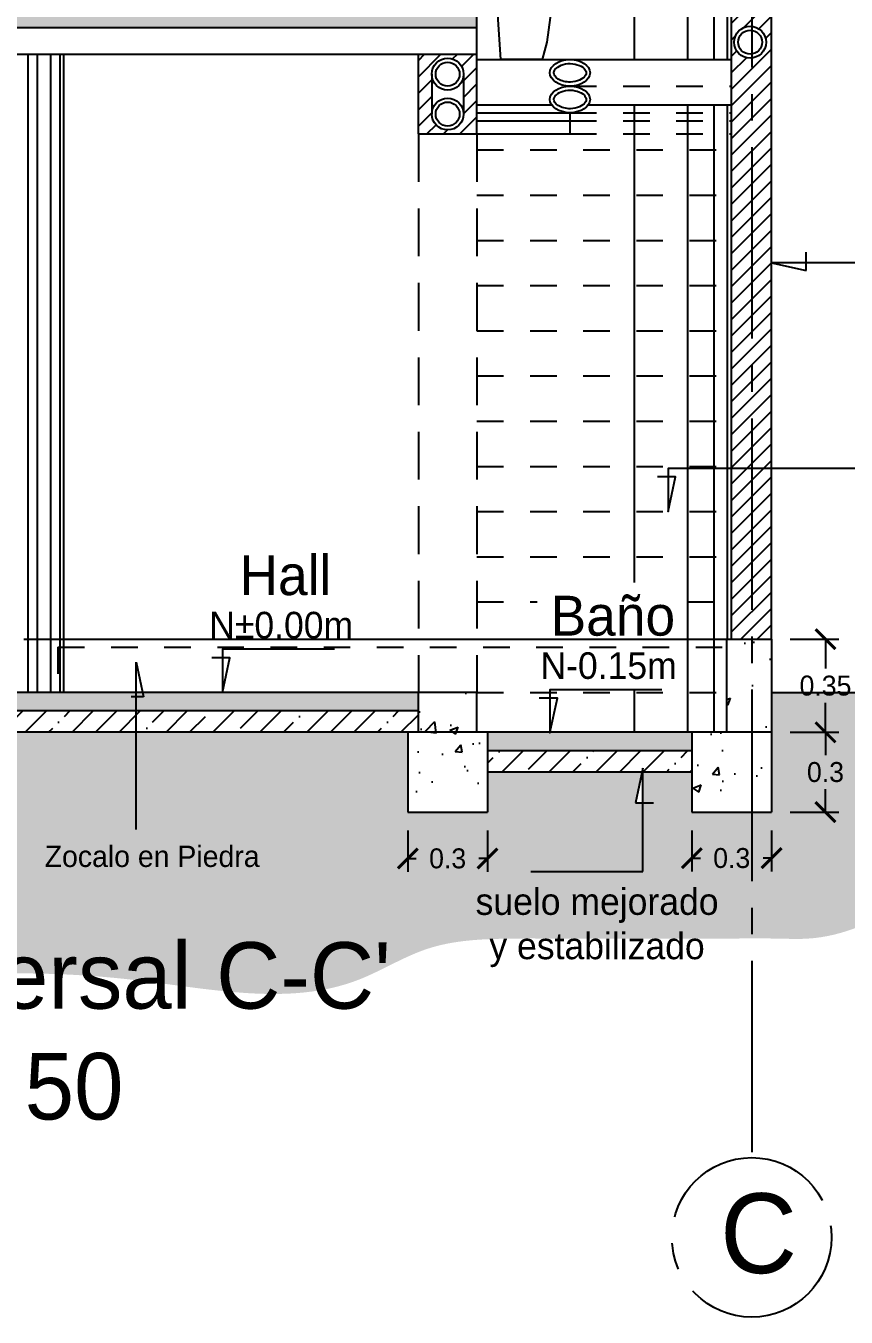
# Model space of a CAD drawing. Extents: x 132.5 to 215, y 54.5 to 129.7.
# Drawn here: x 206.257 to 209.345, y 118.417 to 123.273 of the extents above; entities that cross this region are included whole.
import ezdxf

# ---------------------------------------------------------------- set-up
doc = ezdxf.new("R2010")
doc.units = 0
doc.header["$LTSCALE"] = 0.06
doc.header["$MEASUREMENT"] = 0
doc.header["$PDMODE"] = 34
doc.header["$PDSIZE"] = -5
doc.linetypes.add('ACAD_ISO02W100', pattern=[15, 12, -3])
doc.linetypes.add('ACAD_ISO04W100', pattern=[30.5, 24, -3, 0.5, -3])
doc.layers.get('0').update_dxf_attribs({"linetype": 'CONTINUOUS'})
doc.layers.get('DEFPOINTS').update_dxf_attribs({"linetype": 'CONTINUOUS'})
for name, color, linetype in [('COTAS', 7, 'CONTINUOUS'), ('EJES', 1, 'ACAD_ISO04W100'), ('L005', 46, 'CONTINUOUS'), ('L01', 21, 'CONTINUOUS'), ('L02', 2, 'CONTINUOUS'), ('L025', 4, 'CONTINUOUS'), ('L03', 6, 'CONTINUOUS'), ('L05', 3, 'CONTINUOUS'), ('L07', 20, 'CONTINUOUS'), ('PROY', 9, 'ACAD_ISO02W100')]:
    doc.layers.add(name, color=color, linetype=linetype)
doc.styles.add('STYLE3', font='stylu.ttf')
doc.dimstyles.new('ISO-25', dxfattribs={"dimtxt": 0.075, "dimasz": 0.075, "dimexe": 0.05, "dimexo": 0.07, "dimgap": 0.025, "dimtad": 0, "dimtih": 1, "dimtoh": 1, "dimdsep": 46, "dimtxsty": 'STYLE3', "dimblk1": 'ARCHTICK', "dimblk2": 'ARCHTICK', "dimsah": 1, "dimcen": 1, "dimadec": 0, "dimazin": 0, "dimtfac": 1, "dimtmove": 1, "dimatfit": 3, "dimldrblk": 'ARCHTICK', "dimfxl": 1, "dimtolj": 1, "dimtzin": 0, "dimarcsym": 0})
pattern_1 = [(37.5, (0, 0), (-0.002834701, 0.08670707), [0, -0.0684, 0, -0.0765, 0, -0.073125]), (7.5, (0, 0), (0.07963995, 0.126996573), [0, -0.0369, 0, -0.06165, 0, -0.023625]), (327.5, (-0.05535, 0), (0.140136384, 0.000254657), [0, -0.0225, 0, -0.081, 0, -0.10575]), (317.5, (-0.05535, 0), (0.1352757, 0.0394954), [0, -0.01125, 0, -0.0531, 0, -0.06075])]
pattern_2 = [(50, (-48.35002, 60.03698), (0.32276708, -0.02823846), [0.03375, -0.37125]), (355, (-48.35002, 60.03698), (-0.0624381, 0.33848646), [0.027, -0.297]), (100.4514, (-48.32312, 60.03463), (0.26032922, 0.3102478), [0.0286831, -0.31551395]), (46.1842, (-48.35, 60.127), (0.4802585, -0.07448356), [0.050625, -0.556875]), (96.6356, (-48.31, 60.12077), (0.4205982, 0.43835304), [0.0430246, -0.47327085]), (351.1842, (-48.35, 60.127), (0.4205979, 0.4383534), [0.0405, -0.4455]), (21, (-48.30502, 60.10448), (0.26860817, -0.1811785), [0.03375, -0.37125]), (326, (-48.30502, 60.10448), (0.1094919, 0.3263175), [0.027, -0.297]), (71.4514, (-48.28263, 60.08938), (0.3781002, 0.14513872), [0.0286831, -0.31551395]), (37.5, (-48.35002, 60.03698), (0.005471935, 0.149802234), [0, -0.2934, 0, -0.3015, 0, -0.298125]), (7.5, (-48.35002, 60.03698), (0.11838129, 0.17748527), [0, -0.1719, 0, -0.28665, 0, -0.113625]), (327.5, (-48.45037, 60.03698), (0.240220096, -0.01014969), [0, -0.1125, 0, -0.351, 0, -0.46575]), (317.5, (-48.49537, 60.03698), (0.26243378, 0.04504724), [0, -0.14625, 0, -0.2331, 0, -0.33075])]

# ---------------------------------------------------------------- blocks, each defined once
blk = doc.blocks.new('_ARCHTICK')
at = {"color": 0, "linetype": 'ByBlock', "const_width": 0.15}
blk.add_lwpolyline([(-0.5, -0.5), (0.5, 0.5)], dxfattribs=at)
blk = doc.blocks.new('*D87')
at = {"color": 0, "linetype": 'ByBlock'}
for p, q in [((209.8605, 122.6286), (210.8231, 122.6286)), ((210.7731, 122.6286), (210.7731, 120.148)), ((210.7731, 117.5386), (210.7731, 120.0192)), ((209.8605, 117.5386), (210.8231, 117.5386))]:
    blk.add_line(p, q, dxfattribs=at)
at = {"layer": 'DEFPOINTS', "color": 0, "linetype": 'ByBlock'}
for p in [(209.7905, 122.6286), (210.7731, 122.6286), (209.7905, 117.5386)]:
    blk.add_point(p, dxfattribs=at)
at = {"color": 0, "linetype": 'ByBlock', "xscale": 0.075, "yscale": 0.075, "zscale": 0.075}
for p, rotation in [((210.7731, 122.6286), 90), ((210.7731, 117.5386), 270)]:
    blk.add_blockref('_ARCHTICK', p, dxfattribs=dict(at, rotation=rotation))
at = {"color": 0, "linetype": 'ByBlock', "insert": (210.7731, 120.0836), "char_height": 0.075, "attachment_point": 5, "style": 'STYLE3'}
blk.add_mtext('\\A1;5.09', dxfattribs=at)
blk = doc.blocks.new('*D86')
at = {"color": 0, "linetype": 'ByBlock'}
for p, q in [((209.8605, 117.7386), (210.0434, 117.7386)), ((209.9934, 117.7386), (209.9934, 117.628)), ((209.9934, 117.3886), (209.9934, 117.4992))]:
    blk.add_line(p, q, dxfattribs=at)
at = {"layer": 'DEFPOINTS', "color": 0, "linetype": 'ByBlock'}
for p in [(209.7905, 117.7386), (209.9934, 117.7386), (209.7905, 117.3886)]:
    blk.add_point(p, dxfattribs=at)
at = {"color": 0, "linetype": 'ByBlock', "xscale": 0.075, "yscale": 0.075, "zscale": 0.075}
for p, rotation in [((209.9934, 117.7386), 90), ((209.9934, 117.3886), 270)]:
    blk.add_blockref('_ARCHTICK', p, dxfattribs=dict(at, rotation=rotation))
at = {"color": 0, "linetype": 'ByBlock', "insert": (209.9934, 117.5636), "char_height": 0.075, "attachment_point": 5, "style": 'STYLE3'}
blk.add_mtext('\\A1;0.35', dxfattribs=at)
blk = doc.blocks.new('*D85')
at = {"color": 0, "linetype": 'ByBlock'}
for p, q in [((209.8605, 117.3886), (210.0434, 117.3886)), ((209.9934, 117.3886), (209.9934, 117.3027)), ((209.9934, 117.0886), (209.9934, 117.1745)), ((209.8605, 117.0886), (210.0434, 117.0886))]:
    blk.add_line(p, q, dxfattribs=at)
at = {"layer": 'DEFPOINTS', "color": 0, "linetype": 'ByBlock'}
for p in [(209.7905, 117.3886), (209.9934, 117.3886), (209.7905, 117.0886)]:
    blk.add_point(p, dxfattribs=at)
at = {"color": 0, "linetype": 'ByBlock', "xscale": 0.075, "yscale": 0.075, "zscale": 0.075}
for p, rotation in [((209.9934, 117.3886), 90), ((209.9934, 117.0886), 270)]:
    blk.add_blockref('_ARCHTICK', p, dxfattribs=dict(at, rotation=rotation))
at = {"color": 0, "linetype": 'ByBlock', "insert": (209.9934, 117.2386), "char_height": 0.075, "attachment_point": 5, "style": 'STYLE3'}
blk.add_mtext('\\A1;0.3', dxfattribs=at)
blk = doc.blocks.new('*D84')
at = {"color": 0, "linetype": 'ByBlock'}
for p, q in [((209.4905, 117.0186), (209.4905, 116.8652)), ((209.7905, 117.0186), (209.7905, 116.8652)), ((209.4905, 116.9152), (209.5226, 116.9152)), ((209.7905, 116.9152), (209.7584, 116.9152))]:
    blk.add_line(p, q, dxfattribs=at)
at = {"layer": 'DEFPOINTS', "color": 0, "linetype": 'ByBlock'}
for p in [(209.4905, 117.0886), (209.7905, 117.0886), (209.7905, 116.9152)]:
    blk.add_point(p, dxfattribs=at)
at = {"color": 0, "linetype": 'ByBlock', "xscale": 0.075, "yscale": 0.075, "zscale": 0.075, "rotation": 180}
blk.add_blockref('_ARCHTICK', (209.4905, 116.9152), dxfattribs=at)
at = {"color": 0, "linetype": 'ByBlock', "xscale": 0.075, "yscale": 0.075, "zscale": 0.075}
blk.add_blockref('_ARCHTICK', (209.7905, 116.9152), dxfattribs=at)
at = {"color": 0, "linetype": 'ByBlock', "insert": (209.6405, 116.9152), "char_height": 0.075, "attachment_point": 5, "style": 'STYLE3'}
blk.add_mtext('\\A1;0.3', dxfattribs=at)
blk = doc.blocks.new('*D83')
at = {"color": 0, "linetype": 'ByBlock'}
for p, q in [((208.4215, 117.0186), (208.4215, 116.8639)), ((208.7215, 117.0186), (208.7215, 116.8639)), ((208.4215, 116.9139), (208.4536, 116.9139)), ((208.7215, 116.9139), (208.6894, 116.9139))]:
    blk.add_line(p, q, dxfattribs=at)
at = {"layer": 'DEFPOINTS', "color": 0, "linetype": 'ByBlock'}
for p in [(208.4215, 117.0886), (208.7215, 117.0886), (208.7215, 116.9139)]:
    blk.add_point(p, dxfattribs=at)
at = {"color": 0, "linetype": 'ByBlock', "xscale": 0.075, "yscale": 0.075, "zscale": 0.075, "rotation": 180}
blk.add_blockref('_ARCHTICK', (208.4215, 116.9139), dxfattribs=at)
at = {"color": 0, "linetype": 'ByBlock', "xscale": 0.075, "yscale": 0.075, "zscale": 0.075}
blk.add_blockref('_ARCHTICK', (208.7215, 116.9139), dxfattribs=at)
at = {"color": 0, "linetype": 'ByBlock', "insert": (208.5715, 116.9139), "char_height": 0.075, "attachment_point": 5, "style": 'STYLE3'}
blk.add_mtext('\\A1;0.3', dxfattribs=at)
blk = doc.blocks.new('TUTOR81')
blk.add_lwpolyline([(0, 0), (-0.0463, 0.697), (-0.0914, 0.7349), (-0.1366, 0.8006), (-0.1804, 0.9499), (-0.1804, 1.1132), (-0.1626, 1.2885), (-0.1366, 1.3781), (-0.0736, 1.4378), (-0.0107, 1.4578), (0.0208, 1.4836), (-0.0066, 1.5095), (-0.0244, 1.7047), (0.0742, 1.6908), (0.1412, 1.7107), (0.1508, 1.5215), (0.1317, 1.4757), (0.1412, 1.4438), (0.248, 1.4119), (0.2713, 1.1391), (0.3246, 0.7747), (0.2658, 0.7289), (0.2302, 0.7149), (0.2302, 0.5536), (0.2083, 0.3266), (0.1727, 0.0657), (0.1549, 0)], close=True)

msp = doc.modelspace()

# ---------------------------------------------------------------- hatches: boundary and pattern name
at = {"layer": 'L005'}
h = msp.add_hatch(dxfattribs=at)
h.set_pattern_fill('ANSI31,_O', color=256, scale=0.35)
h.set_pattern_definition([(45, (0, 0), (-0.030935922, 0.030935922), [])])
h.paths.add_polyline_path([(209.0638, 125.8064), (208.9134, 125.8064), (208.9134, 125.5564), (208.3947, 125.5564), (208.5623, 125.3361, 0.234285), (208.6021, 125.3164), (208.8634, 125.3164, -0.414214), (208.9134, 125.2664), (208.9134, 120.9664), (209.0638, 120.9664)])
h.paths.add_polyline_path([(209.043, 123.2114, -1), (208.923, 123.2114, -1)], flags=16)
h.paths.add_polyline_path([(209.028, 123.2114, -1.000001), (208.938, 123.2114, -1.000001)], flags=0)
h.paths.add_polyline_path([(208.9391, 125.3764, -1), (209.0391, 125.3764, -1)], flags=16)
h.paths.add_polyline_path([(208.9541, 125.3764, -1), (209.0241, 125.3764, -1)], flags=0)
h.paths.add_polyline_path([(208.603, 125.3764, -1), (208.703, 125.3764, -1)], flags=16)
h.paths.add_polyline_path([(208.618, 125.3764, -1), (208.688, 125.3764, -1)], flags=0)
h.paths.add_polyline_path([(208.9391, 125.4964, -1), (209.0391, 125.4964, -1)], flags=16)
h.paths.add_polyline_path([(208.9541, 125.4964, -1), (209.0241, 125.4964, -1)], flags=0)
h.paths.add_polyline_path([(208.603, 125.4964, -1), (208.703, 125.4964, -1)], flags=16)
h.paths.add_polyline_path([(208.618, 125.4964, -1), (208.688, 125.4964, -1)], flags=0)
h = msp.add_hatch(dxfattribs=at)
h.set_pattern_fill('ANSI31,_O', color=256, scale=0.35)
h.set_pattern_definition([(45, (-48.350017, 60.03698), (-0.030935922, 0.030935922), [])])
h.paths.add_polyline_path([(207.9551, 123.1664), (207.7345, 123.1664), (207.7345, 122.8664), (207.9551, 122.8664)])
h.paths.add_polyline_path([(207.9048, 122.9414, -1), (207.7848, 122.9414), (207.7848, 123.0914, -1), (207.9048, 123.0914)], flags=16)
h.paths.add_polyline_path([(207.7998, 123.0914, -1.000001), (207.8898, 123.0914, -1.000001)], flags=0)
h.paths.add_polyline_path([(207.8898, 122.9414, -1), (207.7998, 122.9414, -1)], flags=0)
at = {"layer": 'L01'}
h = msp.add_hatch(dxfattribs=at)
h.set_pattern_fill('EARTH,_O', color=256, scale=0.78, angle=45)
h.set_pattern_definition([(45, (0, 0), (3e-17, 0.27577164), [0.195, -0.195]), (45, (-0.0517, 0.0517), (3e-17, 0.27577164), [0.195, -0.195]), (45, (-0.10341, 0.10341), (3e-17, 0.27577164), [0.195, -0.195]), (135, (-0.10341, 0.13789), (-0.27577164, 3e-17), [0.195, -0.195]), (135, (-0.0517, 0.1896), (-0.27577164, 3e-17), [0.195, -0.195]), (135, (1e-17, 0.2413), (-0.27577164, 3e-17), [0.195, -0.195])])
edge = h.paths.add_edge_path()
edge.add_line((208.5794, 120.3514), (208.5513, 120.3514))
edge.add_line((208.5513, 120.3514), (208.5761, 120.4664))
edge.add_line((208.5761, 120.4664), (207.9948, 120.4664))
edge.add_line((207.9948, 120.4664), (207.9948, 120.3164))
edge.add_line((207.9948, 120.3164), (207.6948, 120.3164))
edge.add_line((207.6948, 120.3164), (207.6948, 120.6164))
edge.add_line((207.6948, 120.6164), (205.4748, 120.6164))
edge.add_line((205.4748, 120.6164), (205.4748, 120.4664))
edge.add_line((205.4748, 120.4664), (205.1748, 120.4664))
edge.add_line((205.1748, 120.4664), (205.1748, 120.6164))
edge.add_line((205.1748, 120.6164), (204.7579, 120.6164))
edge.add_line((204.7579, 120.6164), (204.7579, 120.5014))
edge.add_line((204.7579, 120.5014), (204.7297, 120.5014))
edge.add_line((204.7297, 120.5014), (204.7545, 120.6164))
edge.add_line((204.7545, 120.6164), (203.7933, 120.6164))
edge.add_line((203.7933, 120.6164), (203.7933, 120.6128))
edge.add_line((203.7933, 120.6128), (203.7652, 120.6128))
edge.add_line((203.7652, 120.6128), (203.7659, 120.6164))
edge.add_line((203.7659, 120.6164), (202.8135, 120.6164))
edge.add_line((202.8135, 120.6164), (202.8135, 120.4664))
edge.add_line((202.8135, 120.4664), (202.5135, 120.4664))
edge.add_line((202.5135, 120.4664), (202.5135, 120.7664))
edge.add_line((202.5135, 120.7664), (200.2144, 120.7664))
edge.add_spline(control_points=[(200.2144, 120.7664), (200.3139, 120.6611), (200.5279, 120.4346), (200.9303, 120.4221), (201.1863, 120.2804), (201.2658, 120.1069), (201.424, 120.0815), (201.5863, 120.0854), (201.8486, 120.0953), (202.2109, 119.9615), (202.6269, 119.8479), (202.9292, 119.951), (203.1253, 119.9526), (203.2672, 119.9138), (203.4075, 119.8149), (203.6624, 119.985), (203.9521, 119.7614), (204.2636, 119.8071), (204.5139, 119.7416), (204.7544, 119.7028), (204.9897, 119.6513), (205.2493, 119.6655), (205.469, 119.6495), (205.6618, 119.6724), (206.0339, 119.7149), (206.6393, 119.7236), (207.3489, 119.5612), (207.7692, 119.8301), (208.0516, 119.8424), (208.3088, 119.8398), (208.5068, 119.8403), (208.6915, 119.8404), (208.8765, 119.8397), (209.0521, 119.8424), (209.4375, 119.8286), (209.7385, 120.1208), (210.1444, 120.3216), (210.4253, 120.3411), (210.6837, 120.3904), (210.8807, 120.3771), (210.9905, 120.4411), (211.1345, 120.4761), (211.2821, 120.6127), (211.413, 120.7136), (211.4814, 120.7664)], knot_values=[0, 0, 0, 0, 0.418087, 0.89979, 1.150078, 1.24301, 1.446854, 1.562892, 1.743396, 2.221813, 2.717812, 2.980774, 3.161278, 3.295878, 3.422847, 3.635477, 4.060738, 4.344678, 4.554558, 4.830174, 5.078173, 5.27157, 5.60679, 5.736363, 5.853114, 6.729843, 7.580787, 7.863524, 8.175363, 8.407438, 8.639514, 8.768444, 8.961841, 9.193916, 9.297061, 10.107969, 10.309088, 10.65293, 10.934987, 11.104893, 11.22467, 11.307081, 11.545631, 11.806446, 11.806446, 11.806446, 11.806446], degree=3, periodic=0)
edge.add_line((211.4814, 120.7664), (209.0638, 120.7664))
edge.add_line((209.0638, 120.7664), (209.0638, 120.6164))
edge.add_line((209.0638, 120.6164), (209.0638, 120.3164))
edge.add_line((209.0638, 120.3164), (208.7638, 120.3164))
edge.add_line((208.7638, 120.3164), (208.7638, 120.4664))
edge.add_line((208.7638, 120.4664), (208.5794, 120.4664))
edge.add_line((208.5794, 120.4664), (208.5794, 120.3514))
h.paths.add_polyline_path([(209.4687, 120.4717), (209.5991, 120.4998), (209.5991, 120.4717)], flags=16)
h.paths.add_polyline_path([(202.5518, 120.367), (202.7751, 120.367), (202.7751, 120.2512), (202.5518, 120.2512)], flags=24)
h.paths.add_polyline_path([(202.1795, 120.6742), (202.4028, 120.6742), (202.4028, 120.5585), (202.1795, 120.5585)], flags=24)
h.paths.add_polyline_path([(205.2132, 120.3655), (205.4365, 120.3655), (205.4365, 120.2497), (205.2132, 120.2497)], flags=24)
h.paths.add_polyline_path([(209.121, 120.8495), (209.4124, 120.8495), (209.4124, 120.7332), (209.121, 120.7332)], flags=9)
h.paths.add_polyline_path([(209.155, 120.5242), (209.3783, 120.5242), (209.3783, 120.4085), (209.155, 120.4085)], flags=24)
h.paths.add_polyline_path([(208.8022, 120.2009), (209.0255, 120.2009), (209.0255, 120.0851), (208.8022, 120.0851)], flags=24)
h.paths.add_polyline_path([(207.7332, 120.1995), (207.9565, 120.1995), (207.9565, 120.0838), (207.7332, 120.0838)], flags=24)
h.paths.add_polyline_path([(209.509, 120.5402), (211.2013, 120.5402), (211.2013, 120.1893), (209.509, 120.1893)], flags=24)
h.paths.add_polyline_path([(207.8866, 120.0547), (208.9275, 120.0547), (208.9275, 119.7047), (207.8866, 119.7047)], flags=24)
h.paths.add_polyline_path([(204.0526, 120.2047), (205.1184, 120.2047), (205.1184, 119.8536), (204.0526, 119.8536)], flags=24)
h.paths.add_polyline_path([(203.0211, 120.5765), (204.2207, 120.5765), (204.2207, 120.2585), (203.0211, 120.2585)], flags=24)
h.paths.add_polyline_path([(204.0347, 119.8893), (207.8213, 119.8893), (207.8213, 119.0942), (204.0347, 119.0942)], flags=9)
h.paths.add_polyline_path([(206.2729, 120.2098), (207.1924, 120.2098), (207.1924, 120.087), (206.2729, 120.087)], flags=24)
at = {"layer": 'L02'}
h = msp.add_hatch(dxfattribs=at)
h.set_pattern_fill('AR-SAND', color=256, scale=0.045, style=0)
h.set_pattern_definition(pattern_1)
h.paths.add_polyline_path([(202.6639, 123.3164), (202.6639, 123.2664), (207.9551, 123.2664), (207.9551, 123.3164)])
h = msp.add_hatch(dxfattribs=at)
h.set_pattern_fill('AR-CONC,_O', color=256, scale=0.045)
h.set_pattern_definition(pattern_2)
h.paths.add_polyline_path([(209.0638, 120.9664), (208.8938, 120.9664), (208.8938, 120.6164), (209.0638, 120.6164)])
h.paths.add_polyline_path([(208.7638, 120.3164), (209.0638, 120.3164), (209.0638, 120.6164), (208.7638, 120.6164)])
h = msp.add_hatch(dxfattribs=at)
h.set_pattern_fill('AR-SAND', color=256, scale=0.045, style=0)
h.set_pattern_definition(pattern_1)
h.paths.add_polyline_path([(205.1748, 120.6964), (205.1748, 120.7664), (202.8244, 120.7664), (202.8244, 120.6964)])
h.paths.add_polyline_path([(205.4748, 120.7664), (205.4748, 120.6964), (207.7345, 120.6964), (207.7345, 120.7664)])
h.paths.add_polyline_path([(208.7638, 120.5464), (208.7638, 120.6164), (207.9948, 120.6164), (207.9948, 120.5464)])
h = msp.add_hatch(dxfattribs=at)
h.set_pattern_fill('AR-CONC,_O', color=256, scale=0.045)
h.set_pattern_definition(pattern_2)
h.paths.add_polyline_path([(207.7345, 120.7664), (207.7345, 120.6164), (207.9551, 120.6164), (207.9551, 120.7664)])
h.paths.add_polyline_path([(207.6948, 120.6164), (207.6948, 120.3164), (207.9948, 120.3164), (207.9948, 120.6164)])
h = msp.add_hatch(dxfattribs=at)
h.set_pattern_fill('ANSI35,_O', color=256, scale=0.5)
h.set_pattern_definition([(45, (-0.62478, 1.24149), (-0.08838835, 0.08838835), []), (45, (-0.53639, 1.24149), (-0.08838835, 0.08838835), [0.15625, -0.03125, 0, -0.03125])])
h.paths.add_polyline_path([(207.7345, 120.6164), (207.7345, 120.6964), (205.4748, 120.6964), (205.4748, 120.6164)])
h.paths.add_polyline_path([(207.9948, 120.5464), (207.9948, 120.4664), (208.7638, 120.4664), (208.7638, 120.5464)])

# ---------------------------------------------------------------- linework, layer by layer
at = {"layer": 'COTAS'}
for p, q in [((209.8383, 122.3814), (209.0638, 122.3814)), ((209.0638, 122.3814), (209.1942, 122.3532)), ((209.1942, 122.3532), (209.1942, 122.4216)), ((206.6724, 120.251), (206.6724, 120.8804)), ((206.6724, 120.8804), (206.7006, 120.7501)), ((206.7006, 120.7501), (206.6534, 120.7501)), ((208.5794, 120.4818), (208.5513, 120.3514)), ((208.5794, 120.0922), (208.5794, 120.4818)), ((208.5513, 120.3514), (208.6196, 120.3514)), ((208.1575, 120.0922), (208.5794, 120.0922))]:
    msp.add_line(p, q, dxfattribs=at)
for points in [[(209.7444, 121.6088), (208.6741, 121.6088), (208.6741, 121.4464), (208.7023, 121.5767), (208.634, 121.5767)], [(207.4193, 120.9288), (206.9973, 120.9288), (206.9973, 120.7664), (207.0254, 120.8967), (206.9571, 120.8967)], [(208.6514, 120.7765), (208.2294, 120.7765), (208.2294, 120.614), (208.2576, 120.7443), (208.1893, 120.7443)]]:
    msp.add_lwpolyline(points, dxfattribs=at)
at = {"layer": 'EJES', "ltscale": 0.5}
msp.add_line((208.9891, 127.9167), (208.9891, 119.0168), dxfattribs=at)
msp.add_circle((208.9891, 118.7168), 0.3, dxfattribs=at)
at = {"layer": 'L01'}
for p, q in [((208.5484, 123.1464), (208.5484, 125.3543)), ((208.7484, 123.1465), (208.7484, 125.3164)), ((208.8484, 123.1465), (208.8484, 125.3164)), ((208.8984, 123.1466), (208.8984, 125.3021)), ((206.2648, 123.1664), (206.2648, 120.7664)), ((206.2998, 123.1664), (206.2998, 120.7664)), ((206.3498, 123.1664), (206.3498, 120.7664)), ((206.3848, 123.1664), (206.3848, 120.7664)), ((208.5484, 121.1798), (208.5484, 122.9764)), ((208.7484, 120.6164), (208.7484, 122.9765)), ((208.8484, 120.6164), (208.8484, 122.9765)), ((208.8984, 120.9664), (208.8984, 122.9766)), ((206.2498, 120.9664), (208.8938, 120.9664)), ((208.5484, 120.6164), (208.5484, 120.7786))]:
    msp.add_line(p, q, dxfattribs=at)
at = {"layer": 'L02'}
for p, q in [((206.3998, 120.7664), (206.3998, 123.1664)), ((208.3052, 123.1464), (208.9134, 123.1466)), ((207.7848, 123.0914), (207.7848, 122.9414)), ((207.9048, 123.0914), (207.9048, 122.9414)), ((208.3744, 122.9764), (208.9134, 122.9766))]:
    msp.add_line(p, q, dxfattribs=at)
for centre in [(208.983, 123.2114), (207.8448, 123.0914), (207.8448, 122.9414)]:
    msp.add_circle(centre, 0.045, dxfattribs=at)
for points in [[(208.2446, 123.0964), (208.2446, 123.0891), (208.2493, 123.0804), (208.2721, 123.0658), (208.2897, 123.061), (208.3318, 123.0619), (208.3543, 123.0732), (208.3694, 123.0958), (208.3674, 123.1062), (208.3393, 123.1279), (208.3118, 123.1341), (208.2647, 123.1257), (208.2484, 123.1121), (208.2449, 123.0998), (208.2446, 123.0981), (208.2446, 123.0964)], [(208.2446, 122.9964), (208.2446, 122.9891), (208.2493, 122.9804), (208.2721, 122.9658), (208.2897, 122.961), (208.3318, 122.9619), (208.3543, 122.9732), (208.3694, 122.9958), (208.3674, 123.0062), (208.3393, 123.0279), (208.3118, 123.0341), (208.2647, 123.0257), (208.2484, 123.0121), (208.2449, 122.9998), (208.2446, 122.9981), (208.2446, 122.9964)]]:
    msp.add_open_spline(points, degree=3, knots=[0, 0, 0, 0, 0.801168, 0.801168, 1.602336, 1.602336, 2.726216, 2.726216, 3.850096, 3.850096, 4.973975, 4.973975, 6.097855, 6.097855, 6.283185, 6.283185, 6.283185, 6.283185], dxfattribs=at)
at = {"layer": 'L025'}
for p, q in [((207.9551, 123.1664), (207.9551, 123.2664)), ((205.3998, 123.1664), (207.9551, 123.1664)), ((207.9551, 122.9464), (208.3052, 122.9464)), ((207.9551, 122.9164), (208.3052, 122.9164)), ((208.3052, 122.9464), (208.3052, 122.8664)), ((207.9551, 122.8664), (208.3052, 122.8664))]:
    msp.add_line(p, q, dxfattribs=at)
for centre in [(208.983, 123.2114), (207.8448, 123.0914), (207.8448, 122.9414)]:
    msp.add_circle(centre, 0.06, dxfattribs=at)
for centre in [(208.3052, 123.0964), (208.3052, 122.9964)]:
    msp.add_ellipse(centre, major_axis=(-0.0755, 0), ratio=0.661884, dxfattribs=at)
at = {"layer": 'L03'}
for p, q in [((207.9551, 123.2664), (207.9551, 123.3164)), ((205.3998, 123.2664), (207.9551, 123.2664)), ((207.9551, 123.1464), (208.3052, 123.1464)), ((207.9551, 122.9764), (208.236, 122.9764))]:
    msp.add_line(p, q, dxfattribs=at)
at = {"layer": 'L05'}
for p, q in [((209.0638, 120.9664), (209.0638, 125.8064)), ((208.9134, 120.9664), (208.9134, 125.2664)), ((207.7345, 122.8664), (207.7345, 123.1664)), ((207.9551, 122.8689), (207.9551, 123.1664)), ((207.7345, 122.8664), (207.9551, 122.8664))]:
    msp.add_line(p, q, dxfattribs=at)
at = {"layer": 'L07'}
for p, q in [((208.8938, 120.9664), (208.8938, 120.6164)), ((208.8938, 120.9664), (209.0638, 120.9664)), ((209.0638, 120.9664), (209.0638, 120.6164)), ((207.9551, 120.7664), (205.4748, 120.7664)), ((207.7345, 120.6164), (207.7345, 120.7664)), ((207.9551, 120.6164), (207.9551, 120.7664)), ((209.0638, 120.7664), (211.4814, 120.7664)), ((207.7345, 120.6964), (205.4748, 120.6964)), ((207.7345, 120.6164), (205.4748, 120.6164)), ((207.9948, 120.6164), (207.6948, 120.6164)), ((207.6948, 120.6164), (207.6948, 120.3164)), ((208.7638, 120.6164), (207.9948, 120.6164)), ((207.9948, 120.6164), (207.9948, 120.3164)), ((208.7638, 120.6164), (208.7638, 120.3164)), ((209.0638, 120.6164), (208.7638, 120.6164)), ((209.0638, 120.6164), (209.0638, 120.3164)), ((208.7638, 120.5464), (207.9948, 120.5464)), ((208.7638, 120.4664), (207.9948, 120.4664)), ((207.6948, 120.3164), (207.9948, 120.3164)), ((208.7638, 120.3164), (209.0638, 120.3164))]:
    msp.add_line(p, q, dxfattribs=at)
at = {"layer": 'PROY', "ltscale": 0.05}
for p, q in [((208.3052, 123.0464), (208.9134, 123.0464)), ((208.3052, 122.9464), (208.9134, 122.9464)), ((208.3052, 122.9164), (208.9134, 122.9164)), ((208.3052, 122.8664), (208.9134, 122.8664))]:
    msp.add_line(p, q, dxfattribs=at)
at = {"layer": 'PROY', "ltscale": 0.25}
for p, q in [((207.7345, 122.8664), (207.7345, 120.7664)), ((207.9551, 122.8664), (207.9551, 120.7664))]:
    msp.add_line(p, q, dxfattribs=at)
at = {"layer": 'PROY', "ltscale": 0.075}
for p, q in [((207.9551, 122.8064), (208.9134, 122.8064)), ((207.9551, 122.6364), (208.9134, 122.6364)), ((207.9551, 122.4664), (208.9134, 122.4664)), ((207.9551, 122.2964), (208.9134, 122.2964)), ((207.9551, 122.1264), (208.9134, 122.1264)), ((207.9551, 121.9564), (208.9134, 121.9564)), ((207.9551, 121.7864), (208.9134, 121.7864)), ((207.9551, 121.6164), (208.9134, 121.6164)), ((207.9551, 121.4464), (208.9134, 121.4464)), ((207.9551, 121.2764), (208.9134, 121.2764)), ((207.9551, 121.1064), (208.1823, 121.1064)), ((208.7508, 121.1064), (208.9134, 121.1064)), ((206.3784, 120.9364), (208.8938, 120.9364)), ((206.3784, 120.9364), (206.3784, 120.7664)), ((207.9551, 120.7664), (208.8938, 120.7664))]:
    msp.add_line(p, q, dxfattribs=at)

# ---------------------------------------------------------------- block references
at = {"layer": 'L02'}
msp.add_blockref('TUTOR81', (208.0452, 123.1464), dxfattribs=at)

# ---------------------------------------------------------------- texts
at = {"layer": 'COTAS', "insert": (206.7327, 120.1898), "char_height": 0.08, "attachment_point": 2, "style": 'STYLE3'}
msp.add_mtext('Zocalo en Piedra', dxfattribs=at)
at = {"layer": 'L02', "attachment_point": 2, "style": 'STYLE3'}
for s, insert, char_height in [('Hall', (207.2344, 121.2822), 0.15), ('Baño', (208.4666, 121.1298), 0.15), ('N±0.00m', (207.2183, 121.0694), 0.1), ('N-0.15m', (208.4505, 120.917), 0.1), ('suelo mejorado\\Py estabilizado', (208.4071, 120.0297), 0.1)]:
    msp.add_mtext(s, dxfattribs=dict(at, insert=insert, char_height=char_height))
at = {"layer": 'L025', "style": 'STYLE3'}
for s, insert, char_height, attachment_point in [("Corte Transversal C-C'\\PEsc  1.50", (205.928, 119.4918), 0.25, 5), ('C', (208.87, 118.8825), 0.3, 1)]:
    msp.add_mtext(s, dxfattribs=dict(at, insert=insert, char_height=char_height, attachment_point=attachment_point))

# ---------------------------------------------------------------- dimensions: what is measured, and where the dimension line sits
at = {"layer": 'COTAS'}
for base, p1, p2, picture, middle in [((210.0464, 125.8564), (209.0638, 120.7664), (209.0638, 125.8564), '*D87', (210.0464, 123.3114)), ((209.2667, 120.6164), (209.0638, 120.3164), (209.0638, 120.6164), '*D85', (209.2667, 120.4664))]:
    dim = msp.add_linear_dim(base=base, p1=p1, p2=p2, angle=90, dimstyle='ISO-25', dxfattribs=at)
    dim.commit()
    dim.dimension.update_dxf_attribs({"geometry": picture, "text_midpoint": middle, "insert": (-0.7267, 3.2278)})
dim = msp.add_linear_dim(base=(209.2667, 120.9664), p1=(209.0638, 120.6164), p2=(209.0638, 120.9664), angle=90, dimstyle='ISO-25', override={"dimse1": 1}, dxfattribs=at)
dim.commit()
dim.dimension.update_dxf_attribs({"geometry": '*D86', "text_midpoint": (209.2667, 120.7914), "insert": (-0.7267, 3.2278)})
for base, p1, p2, picture, middle in [((207.9948, 120.1416), (207.6948, 120.3164), (207.9948, 120.3164), '*D83', (207.8448, 120.1416)), ((209.0638, 120.143), (208.7638, 120.3164), (209.0638, 120.3164), '*D84', (208.9138, 120.143))]:
    dim = msp.add_linear_dim(base=base, p1=p1, p2=p2, dimstyle='ISO-25', dxfattribs=at)
    dim.commit()
    dim.dimension.update_dxf_attribs({"geometry": picture, "text_midpoint": middle, "insert": (-0.7267, 3.2278)})

doc.saveas('drawing.dxf')
